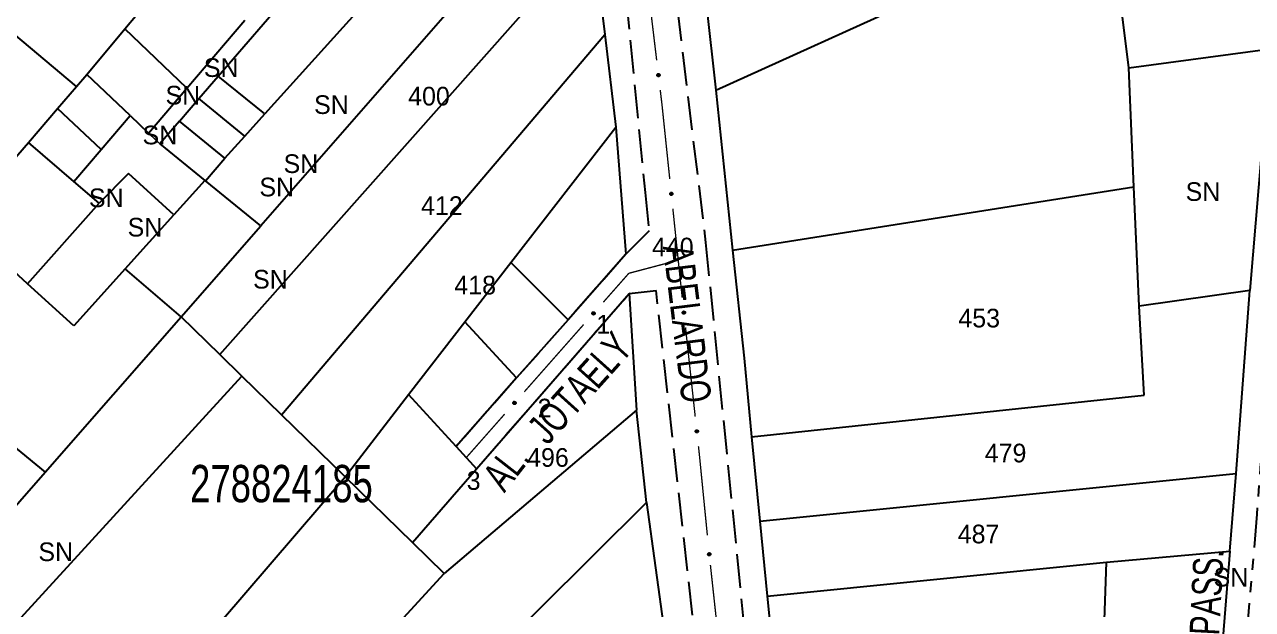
# Model space of a CAD drawing. Extents: x 203555 to 204724, y 4873703 to 4874787.
# Drawn here: x 203981.5 to 204146, y 4874128.2 to 4874206.6 of the extents above; entities that cross this region are included whole.
import ezdxf
from ezdxf.enums import TextEntityAlignment as Align

# ---------------------------------------------------------------- set-up
doc = ezdxf.new("R2010")
doc.units = 0
doc.header["$LTSCALE"] = 1.5
doc.header["$MEASUREMENT"] = 0
doc.linetypes.add('TRACO_11', pattern=[8, 3, -1, 3, -1])
doc.linetypes.add('TRACO_25', pattern=[8, 3, -1, 1, -1, 1, -1])
for name, color, linetype in [('CD_MALHA_LOTES', 7, 'CONTINUOUS'), ('CD_TXT_QUADRA', 7, 'CONTINUOUS'), ('RU-QUADRA', 210, 'CONTINUOUS'), ('SV-EIXO-RUA-N-PAV', 6, 'CONTINUOUS'), ('SV-EIXO-RUA-PAV', 20, 'CONTINUOUS'), ('SV-RUA-NAO-PAV', 7, 'CONTINUOUS'), ('SV-RUA-PAVIM', 7, 'CONTINUOUS'), ('SV-TXT-RUA-N-PAV', 7, 'CONTINUOUS'), ('SV-TXT-RUA-PAV', 7, 'CONTINUOUS'), ('Th_NmrPort', 1, 'CONTINUOUS')]:
    doc.layers.add(name, color=color, linetype=linetype)
doc.styles.add('ARIAL', font='ARIAL.SHX')

msp = doc.modelspace()

# ---------------------------------------------------------------- linework, layer by layer
at = {"layer": 'CD_MALHA_LOTES', "linetype": 'Continuous', "flags": 128}
for points in [[(204007.497425, 4874199.68098), (204023.525845, 4874218.292858), (204043.929797, 4874239.949069), (204053.979329, 4874250.084294)], [(204054.829892, 4874239.59645), (204030.877845, 4874213.634608), (204013.732389, 4874194.592902)], [(204056.323387, 4874228.942977), (204013.177572, 4874179.612046)], [(204007.679743, 4874162.368964), (204057.594445, 4874218.632524)], [(204057.594445, 4874218.632524), (204059.244538, 4874205.24745)], [(204129.415479, 4874200.780359), (204127.404714, 4874216.958049)], [(203994.995908, 4874205.998024), (204001.60274, 4874213.90069)], [(203988.526885, 4874198.260196), (203971.954799, 4874212.228085)], [(204072.834601, 4874209.387253), (204074.113611, 4874197.773411)], [(204074.113611, 4874197.773411), (204101.941747, 4874210.420028)], [(203989.875009, 4874199.872735), (203994.995908, 4874205.998024)], [(204003.258796, 4874198.032357), (203994.995908, 4874205.998024)], [(204003.258796, 4874198.032357), (204011.035251, 4874207.152692)], [(204015.960982, 4874154.291591), (204059.244538, 4874205.24745)], [(204059.244538, 4874205.24745), (204060.707374, 4874192.83448)], [(204129.415479, 4874200.780359), (204148.359685, 4874203.320337)], [(204148.359685, 4874203.320337), (204145.610182, 4874170.950442)], [(204130.116544, 4874184.817223), (204129.415479, 4874200.780359)], [(203988.526885, 4874198.260196), (203989.875009, 4874199.872735)], [(203995.674836, 4874194.377241), (203989.875009, 4874199.872735)], [(204004.888249, 4874196.651257), (204007.497425, 4874199.68098)], [(204013.732389, 4874194.592902), (204007.497425, 4874199.68098)], [(203985.979118, 4874195.317421), (203988.526885, 4874198.260196)], [(203998.152828, 4874192.029276), (204003.258796, 4874198.032357)], [(204074.113611, 4874197.773411), (204076.373648, 4874176.33424)], [(204002.279073, 4874193.621534), (204004.888249, 4874196.651257)], [(204011.059011, 4874191.623855), (204004.888249, 4874196.651257)], [(203982.055812, 4874190.785843), (203985.979118, 4874195.317421)], [(203991.792888, 4874189.832032), (203985.979118, 4874195.317421)], [(203991.792888, 4874189.832032), (203995.674836, 4874194.377241)], [(203995.674836, 4874194.377241), (203998.152828, 4874192.029276)], [(204011.059011, 4874191.623855), (204013.732389, 4874194.592902)], [(204002.279073, 4874193.621534), (203999.669897, 4874190.591812)], [(204008.385633, 4874188.654807), (204002.279073, 4874193.621534)], [(204046.663822, 4874174.688325), (204060.707374, 4874192.83448)], [(204060.707374, 4874192.83448), (204062.087043, 4874175.800994)], [(203972.897377, 4874180.207478), (203982.055812, 4874190.785843)], [(203988.152911, 4874185.569733), (203982.055812, 4874190.785843)], [(204008.385633, 4874188.654807), (204011.059011, 4874191.623855)], [(203988.152911, 4874185.569733), (203991.792888, 4874189.832032)], [(204005.767896, 4874185.635659), (204008.385633, 4874188.654807)], [(203995.468233, 4874186.603157), (203991.554194, 4874182.659913)], [(204001.551111, 4874181.064402), (203995.468233, 4874186.603157)], [(203991.554194, 4874182.659913), (203988.152911, 4874185.569733)], [(204005.709719, 4874185.682942), (204001.551111, 4874181.064402)], [(204005.709719, 4874185.682942), (204005.767896, 4874185.635659)], [(204013.177572, 4874179.612046), (204005.767896, 4874185.635659)], [(204076.373648, 4874176.33424), (204130.116544, 4874184.817223)], [(204130.817302, 4874168.861055), (204130.116544, 4874184.817223)], [(203981.958576, 4874171.855515), (203991.554194, 4874182.659913)], [(203995.040339, 4874173.833552), (204001.551111, 4874181.064402)], [(203981.958576, 4874171.855515), (203972.897377, 4874180.207478)], [(204002.51839, 4874167.424831), (204013.177572, 4874179.612046)], [(204076.373648, 4874176.33424), (204077.896423, 4874161.888896), (204078.915998, 4874151.338278)], [(204040.514352, 4874166.742384), (204046.663822, 4874174.688325)], [(204054.331272, 4874167.020994), (204046.663822, 4874174.688325)], [(204062.087043, 4874175.800994), (204054.331272, 4874167.020994)], [(203995.040339, 4874173.833552), (203988.168603, 4874166.201818)], [(204002.51839, 4874167.424831), (203995.040339, 4874173.833552)], [(203988.168603, 4874166.201818), (203981.958576, 4874171.855515)], [(204042.074638, 4874147.067133), (204062.514417, 4874170.524606)], [(204062.514417, 4874170.524606), (204063.50206, 4874154.931538)], [(204145.610182, 4874170.950442), (204130.817302, 4874168.861055)], [(204143.782523, 4874146.437153), (204145.610182, 4874170.950442)], [(204131.498979, 4874156.935512), (204130.817302, 4874168.861055)], [(203984.292687, 4874146.586404), (204002.51839, 4874167.424831)], [(204007.679743, 4874162.368964), (204002.51839, 4874167.424831)], [(204032.974243, 4874156.999551), (204040.514352, 4874166.742384)], [(204047.447333, 4874159.227959), (204040.514352, 4874166.742384)], [(204054.331272, 4874167.020994), (204047.447333, 4874159.227959)], [(204010.648597, 4874159.473196), (204007.679743, 4874162.368964)], [(203970.529793, 4874115.620332), (204010.648597, 4874159.473196)], [(204015.960982, 4874154.291591), (204010.648597, 4874159.473196)], [(204047.447333, 4874159.227959), (204039.34082, 4874150.050896)], [(204024.461674, 4874146.000169), (204032.974243, 4874156.999551)], [(204039.34082, 4874150.050896), (204032.974243, 4874156.999551)], [(204078.915998, 4874151.338278), (204131.498979, 4874156.935512)], [(204063.50206, 4874154.931538), (204037.748081, 4874133.040845)], [(204064.844127, 4874142.537012), (204063.50206, 4874154.931538)], [(203976.500392, 4874152.98561), (203984.292687, 4874146.586404)], [(204024.461674, 4874146.000169), (204015.960982, 4874154.291591)], [(204078.915998, 4874151.338278), (204080.007041, 4874140.048096)], [(204039.34082, 4874150.050896), (204042.074638, 4874147.067133)], [(203963.91459, 4874123.287029), (203984.292687, 4874146.586404)], [(204033.480121, 4874137.203736), (204042.074638, 4874147.067133)], [(204080.007041, 4874140.048096), (204143.782523, 4874146.437153)], [(204142.942099, 4874136.042026), (204143.782523, 4874146.437153)], [(203984.594334, 4874099.51214), (204024.461674, 4874146.000169)], [(204033.480121, 4874137.203736), (204024.461674, 4874146.000169)], [(204029.045141, 4874106.96444), (204064.844127, 4874142.537012)], [(204064.844127, 4874142.537012), (204067.227401, 4874125.036216)], [(204080.007041, 4874140.048096), (204080.98055, 4874129.974169)], [(204037.748081, 4874133.040845), (204033.480121, 4874137.203736)], [(204126.446822, 4874134.557119), (204142.942099, 4874136.042026)], [(204142.942099, 4874136.042026), (204141.683253, 4874120.47149)], [(204080.98055, 4874129.974169), (204126.446822, 4874134.557119)], [(204125.894699, 4874118.972512), (204126.446822, 4874134.557119)], [(203995.771876, 4874087.249114), (204037.748081, 4874133.040845)], [(204080.98055, 4874129.974169), (204082.574854, 4874114.4503)]]:
    msp.add_lwpolyline(points, dxfattribs=at)
at = {"layer": 'CD_MALHA_LOTES', "linetype": 'Continuous'}
msp.add_lwpolyline([(203999.669897, 4874190.591812), (204005.709719, 4874185.682942)], dxfattribs=at)
at = {"layer": 'RU-QUADRA', "linetype": 'Continuous', "const_width": 0.18, "flags": 128}
for points in [[(204053.938872, 4874362.197318), (204059.425802, 4874318.502732), (204062.247246, 4874295.10783), (204063.754232, 4874283.171758), (204065.272988, 4874271.142469), (204066.768383, 4874259.298209), (204068.339131, 4874246.857119), (204071.227887, 4874223.97675), (204074.113611, 4874197.773411), (204077.896423, 4874161.888896), (204080.007041, 4874140.048096), (204080.98055, 4874129.974169), (204082.574854, 4874114.4503)], [(204057.594445, 4874218.632524), (204059.244538, 4874205.24745), (204060.707374, 4874192.83448), (204062.087043, 4874175.800994), (204054.331272, 4874167.020994), (204047.447333, 4874159.227959), (204039.34082, 4874150.050896), (204042.074638, 4874147.067133), (204062.514417, 4874170.524606), (204063.50206, 4874154.931538), (204064.844127, 4874142.537012), (204067.227401, 4874125.036216)], [(204011.035251, 4874207.152692), (204003.258796, 4874198.032357), (203998.152828, 4874192.029276), (203999.669897, 4874190.591812), (204023.525845, 4874218.292858)], [(204141.683253, 4874120.47149), (204142.942099, 4874136.042026), (204143.782523, 4874146.437153), (204145.610182, 4874170.950442), (204148.359685, 4874203.320337)]]:
    msp.add_lwpolyline(points, dxfattribs=at)
at = {"layer": 'SV-EIXO-RUA-N-PAV', "const_width": 0.18}
for points in [[(204069.08501, 4874174.999493), (204063.284586, 4874173.464865)], [(204062.467295, 4874173.248634), (204059.058816, 4874169.381845)], [(204063.284586, 4874173.464865), (204062.467295, 4874173.248634)], [(204056.41381, 4874166.381188), (204048.478793, 4874157.379216)], [(204045.833787, 4874154.378559), (204041.205027, 4874149.127408)], [(204041.205027, 4874149.127408), (204040.705829, 4874148.561088)]]:
    msp.add_lwpolyline(points, dxfattribs=at)
at = {"layer": 'SV-EIXO-RUA-N-PAV'}
for points in [[(204057.9139, 4874167.91651), (204057.917666, 4874167.867747), (204057.910932, 4874167.825067), (204057.895069, 4874167.791087), (204057.873222, 4874167.764714), (204057.847833, 4874167.740251), (204057.816794, 4874167.721235), (204057.777669, 4874167.70776), (204057.728779, 4874167.703639), (204057.685511, 4874167.713411), (204057.651365, 4874167.72718), (204057.622554, 4874167.748378), (204057.599203, 4874167.77344), (204057.580516, 4874167.806335), (204057.567247, 4874167.846118), (204057.564293, 4874167.895379), (204057.571182, 4874167.937176), (204057.587388, 4874167.96964), (204057.608882, 4874167.99847), (204057.635102, 4874168.023134), (204057.665678, 4874168.041625), (204057.705758, 4874168.054912), (204057.754417, 4874168.057184), (204057.796182, 4874168.050789), (204057.828866, 4874168.035043), (204057.856773, 4874168.013243), (204057.881618, 4874167.988076), (204057.902033, 4874167.95767), (204057.9139, 4874167.91651)], [(204047.333877, 4874155.91388), (204047.337643, 4874155.865117), (204047.330909, 4874155.822438), (204047.315046, 4874155.788457), (204047.293199, 4874155.762085), (204047.26781, 4874155.737622), (204047.236771, 4874155.718606), (204047.197646, 4874155.705131), (204047.148756, 4874155.701009), (204047.105488, 4874155.710782), (204047.071342, 4874155.724551), (204047.042531, 4874155.745748), (204047.019179, 4874155.770811), (204047.000493, 4874155.803706), (204046.987224, 4874155.843489), (204046.98427, 4874155.892749), (204046.991159, 4874155.934546), (204047.007365, 4874155.967011), (204047.028859, 4874155.995841), (204047.055079, 4874156.020505), (204047.085655, 4874156.038996), (204047.125735, 4874156.052283), (204047.174393, 4874156.054555), (204047.216159, 4874156.048159), (204047.248843, 4874156.032413), (204047.27675, 4874156.010613), (204047.301595, 4874155.985447), (204047.32201, 4874155.955041), (204047.333877, 4874155.91388)]]:
    msp.add_lwpolyline(points, close=True, dxfattribs=at)
for points in [[(204057.665678, 4874168.041625), (204057.564293, 4874167.895379)], [(204057.705758, 4874168.054912), (204057.567247, 4874167.846118)], [(204057.683861, 4874168.042564), (204057.570552, 4874167.876875)], [(204057.635102, 4874168.023134), (204057.571182, 4874167.937176)], [(204057.647997, 4874168.028704), (204057.571613, 4874167.921414)], [(204057.728696, 4874168.052156), (204057.575511, 4874167.828849)], [(204057.754417, 4874168.057184), (204057.580516, 4874167.806335)], [(204057.773113, 4874168.053021), (204057.5922, 4874167.794129)], [(204057.796182, 4874168.050789), (204057.599203, 4874167.77344)], [(204057.809652, 4874168.040821), (204057.612498, 4874167.763504)], [(204057.828866, 4874168.035043), (204057.622554, 4874167.748378)], [(204057.840778, 4874168.022479), (204057.636162, 4874167.740826)], [(204057.856773, 4874168.013243), (204057.651365, 4874167.72718)], [(204057.867513, 4874167.997094), (204057.673065, 4874167.722848)], [(204057.881618, 4874167.988076), (204057.685511, 4874167.713411)], [(204057.888592, 4874167.969418), (204057.710507, 4874167.711672)], [(204057.902033, 4874167.95767), (204057.728779, 4874167.703639)], [(204057.906062, 4874167.937649), (204057.754143, 4874167.709587)], [(204057.9139, 4874167.91651), (204057.777669, 4874167.70776)], [(204057.914872, 4874167.889865), (204057.801805, 4874167.720324)], [(204057.917666, 4874167.867747), (204057.816794, 4874167.721235)], [(204057.913932, 4874167.8434), (204057.837427, 4874167.738036)], [(204057.910932, 4874167.825067), (204057.847833, 4874167.740251)], [(204047.085655, 4874156.038996), (204046.98427, 4874155.892749)], [(204047.125735, 4874156.052283), (204046.987224, 4874155.843489)], [(204047.103838, 4874156.039935), (204046.990529, 4874155.874246)], [(204047.055079, 4874156.020505), (204046.991159, 4874155.934546)], [(204047.067974, 4874156.026074), (204046.99159, 4874155.918784)], [(204047.148673, 4874156.049527), (204046.995488, 4874155.826219)], [(204047.174393, 4874156.054555), (204047.000493, 4874155.803706)], [(204047.19309, 4874156.050391), (204047.012177, 4874155.7915)], [(204047.216159, 4874156.048159), (204047.019179, 4874155.770811)], [(204047.229629, 4874156.038191), (204047.032474, 4874155.760875)], [(204047.248843, 4874156.032413), (204047.042531, 4874155.745748)], [(204047.260754, 4874156.01985), (204047.056139, 4874155.738196)], [(204047.27675, 4874156.010613), (204047.071342, 4874155.724551)], [(204047.28749, 4874155.994464), (204047.093042, 4874155.720219)], [(204047.301595, 4874155.985447), (204047.105488, 4874155.710782)], [(204047.308569, 4874155.966789), (204047.130484, 4874155.709043)], [(204047.32201, 4874155.955041), (204047.148756, 4874155.701009)], [(204047.326039, 4874155.935019), (204047.17412, 4874155.706958)], [(204047.333877, 4874155.91388), (204047.197646, 4874155.705131)], [(204047.334849, 4874155.887235), (204047.221782, 4874155.717694)], [(204047.337643, 4874155.865117), (204047.236771, 4874155.718606)], [(204047.333909, 4874155.840771), (204047.257404, 4874155.735407)], [(204047.330909, 4874155.822438), (204047.26781, 4874155.737622)]]:
    msp.add_lwpolyline(points, dxfattribs=at)
at = {"layer": 'SV-EIXO-RUA-PAV', "const_width": 0.18}
for points in [[(204064.773407, 4874213.698078), (204066.198772, 4874201.783031)], [(204066.673894, 4874197.811349), (204066.911455, 4874195.825508)], [(204066.911455, 4874195.825508), (204066.91463, 4874195.79896)], [(204066.91463, 4874195.79896), (204067.949699, 4874185.879555)], [(204068.364836, 4874181.901155), (204069.195111, 4874173.944357)], [(204069.195111, 4874173.944357), (204069.28557, 4874173.077452)], [(204069.28557, 4874173.077452), (204069.624532, 4874169.967481)], [(204070.057933, 4874165.99103), (204071.358135, 4874154.061676)], [(204071.791535, 4874150.085225), (204071.899885, 4874149.091113)], [(204071.899885, 4874149.091113), (204071.919948, 4874148.907037)], [(204071.919948, 4874148.907037), (204072.985514, 4874138.144825)], [(204073.393205, 4874134.165697), (204074.688213, 4874122.235778)]]:
    msp.add_lwpolyline(points, dxfattribs=at)
at = {"layer": 'SV-EIXO-RUA-PAV'}
for points in [[(204066.528568, 4874199.952929), (204066.567439, 4874199.923246), (204066.594777, 4874199.889786), (204066.609546, 4874199.855317), (204066.614654, 4874199.821454), (204066.615978, 4874199.786221), (204066.609476, 4874199.750406), (204066.593455, 4874199.712252), (204066.563952, 4874199.673051), (204066.527836, 4874199.647298), (204066.494816, 4874199.631011), (204066.459813, 4874199.623651), (204066.425565, 4874199.622938), (204066.388585, 4874199.630922), (204066.350079, 4874199.647536), (204066.311378, 4874199.678156), (204066.284802, 4874199.711143), (204066.271392, 4874199.744859), (204066.264216, 4874199.780096), (204066.263295, 4874199.816081), (204066.26988, 4874199.851202), (204066.286677, 4874199.889941), (204066.317405, 4874199.927739), (204066.350003, 4874199.954621), (204066.383521, 4874199.968501), (204066.418372, 4874199.974785), (204066.453693, 4874199.976543), (204066.489968, 4874199.971506), (204066.528568, 4874199.952929)], [(204068.251842, 4874184.044684), (204068.29026, 4874184.014418), (204068.31709, 4874183.98055), (204068.331337, 4874183.945861), (204068.335934, 4874183.911925), (204068.336727, 4874183.876677), (204068.329685, 4874183.840963), (204068.31309, 4874183.803056), (204068.282999, 4874183.764304), (204068.246498, 4874183.739099), (204068.213237, 4874183.723312), (204068.178126, 4874183.716481), (204068.143871, 4874183.716285), (204068.107016, 4874183.724826), (204068.068765, 4874183.742019), (204068.03053, 4874183.77322), (204068.004455, 4874183.806604), (204067.991555, 4874183.840518), (204067.984912, 4874183.875859), (204067.984534, 4874183.911855), (204067.991648, 4874183.946872), (204068.009028, 4874183.985354), (204068.040323, 4874184.022683), (204068.073323, 4874184.049071), (204068.107047, 4874184.062443), (204068.141988, 4874184.0682), (204068.177332, 4874184.069425), (204068.213527, 4874184.063841), (204068.251842, 4874184.044684)], [(204069.935097, 4874168.134017), (204069.973654, 4874168.103928), (204070.000639, 4874168.070183), (204070.015045, 4874168.03556), (204070.019798, 4874168.001646), (204070.020752, 4874167.966401), (204070.013875, 4874167.930656), (204069.997454, 4874167.892673), (204069.967541, 4874167.853783), (204069.931156, 4874167.828411), (204069.897968, 4874167.812472), (204069.862889, 4874167.80548), (204069.828636, 4874167.805126), (204069.791741, 4874167.813498), (204069.753412, 4874167.830515), (204069.715034, 4874167.86154), (204069.688806, 4874167.894803), (204069.675751, 4874167.928658), (204069.668945, 4874167.963969), (204069.668402, 4874167.999962), (204069.675355, 4874168.035012), (204069.692558, 4874168.073572), (204069.723681, 4874168.111045), (204069.756559, 4874168.137584), (204069.790222, 4874168.151111), (204069.825136, 4874168.157029), (204069.860474, 4874168.158416), (204069.896694, 4874168.152998), (204069.935097, 4874168.134017)], [(204071.6687, 4874152.228213), (204071.707257, 4874152.198123), (204071.734242, 4874152.164379), (204071.748648, 4874152.129756), (204071.753401, 4874152.095841), (204071.754355, 4874152.060597), (204071.747478, 4874152.024851), (204071.731056, 4874151.986868), (204071.701144, 4874151.947978), (204071.664759, 4874151.922607), (204071.631571, 4874151.906667), (204071.596492, 4874151.899675), (204071.562238, 4874151.899321), (204071.525344, 4874151.907693), (204071.487014, 4874151.92471), (204071.448637, 4874151.955735), (204071.422408, 4874151.988999), (204071.409353, 4874152.022854), (204071.402547, 4874152.058164), (204071.402004, 4874152.094157), (204071.408958, 4874152.129207), (204071.426161, 4874152.167768), (204071.457284, 4874152.205241), (204071.490162, 4874152.231779), (204071.523825, 4874152.245306), (204071.558739, 4874152.251224), (204071.594077, 4874152.252611), (204071.630297, 4874152.247194), (204071.6687, 4874152.228213)], [(204073.331069, 4874135.75815), (204073.369613, 4874135.728044), (204073.396584, 4874135.694287), (204073.410975, 4874135.659658), (204073.415713, 4874135.625741), (204073.416652, 4874135.590497), (204073.409759, 4874135.554754), (204073.393321, 4874135.516779), (204073.363391, 4874135.477902), (204073.326995, 4874135.452546), (204073.2938, 4874135.43662), (204073.258718, 4874135.429644), (204073.224465, 4874135.429305), (204073.187574, 4874135.437693), (204073.149252, 4874135.454727), (204073.110888, 4874135.485768), (204073.084674, 4874135.519044), (204073.071634, 4874135.552904), (204073.064843, 4874135.588217), (204073.064316, 4874135.624211), (204073.071284, 4874135.659257), (204073.088504, 4874135.697811), (204073.119643, 4874135.73527), (204073.152533, 4874135.761794), (204073.186202, 4874135.775307), (204073.221118, 4874135.781209), (204073.256457, 4874135.782581), (204073.292675, 4874135.777148), (204073.331069, 4874135.75815)]]:
    msp.add_lwpolyline(points, close=True, dxfattribs=at)
for points in [[(204066.263295, 4874199.816081), (204066.284802, 4874199.711143)], [(204066.267734, 4874199.829408), (204066.296842, 4874199.700962)], [(204066.26988, 4874199.851202), (204066.311378, 4874199.678156)], [(204066.281295, 4874199.865386), (204066.329346, 4874199.670494)], [(204066.286677, 4874199.889941), (204066.350079, 4874199.647536)], [(204066.304016, 4874199.905209), (204066.368462, 4874199.642191)], [(204066.317405, 4874199.927739), (204066.388585, 4874199.630922)], [(204066.332967, 4874199.938906), (204066.405472, 4874199.631502)], [(204066.350003, 4874199.954621), (204066.425565, 4874199.622938)], [(204066.366411, 4874199.958023), (204066.441832, 4874199.626232)], [(204066.383521, 4874199.968501), (204066.459813, 4874199.623651)], [(204066.400827, 4874199.969012), (204066.474511, 4874199.628767)], [(204066.418372, 4874199.974785), (204066.494816, 4874199.631011)], [(204066.43757, 4874199.972033), (204066.512506, 4874199.644306)], [(204066.453693, 4874199.976543), (204066.527836, 4874199.647298)], [(204066.472252, 4874199.969311), (204066.545787, 4874199.664778)], [(204066.489968, 4874199.971506), (204066.563952, 4874199.673051)], [(204066.507582, 4874199.961169), (204066.576417, 4874199.695927)], [(204066.528568, 4874199.952929), (204066.593455, 4874199.712252)], [(204066.549084, 4874199.9359), (204066.600169, 4874199.738622)], [(204066.567439, 4874199.923246), (204066.609476, 4874199.750406)], [(204066.583105, 4874199.904239), (204066.610696, 4874199.776986)], [(204066.594777, 4874199.889786), (204066.615978, 4874199.786221)], [(204067.984534, 4874183.911855), (204068.004455, 4874183.806604)], [(204067.989174, 4874183.925113), (204068.01634, 4874183.796242)], [(204067.991648, 4874183.946872), (204068.03053, 4874183.77322)], [(204068.003276, 4874183.960883), (204068.048381, 4874183.765287)], [(204068.009028, 4874183.985354), (204068.068765, 4874183.742019)], [(204068.026596, 4874184.000358), (204068.087066, 4874183.736398)], [(204068.040323, 4874184.022683), (204068.107016, 4874183.724826)], [(204068.056052, 4874184.033614), (204068.123909, 4874183.725151)], [(204068.073323, 4874184.049071), (204068.143871, 4874183.716285)], [(204068.08978, 4874184.052225), (204068.160187, 4874183.719333)], [(204068.107047, 4874184.062443), (204068.178126, 4874183.716481)], [(204068.124358, 4874184.062693), (204068.1929, 4874183.721375)], [(204068.141988, 4874184.0682), (204068.213237, 4874183.723312)], [(204068.161143, 4874184.065159), (204068.231125, 4874183.736339)], [(204068.177332, 4874184.069425), (204068.246498, 4874183.739099)], [(204068.19578, 4874184.061914), (204068.264711, 4874183.756307)], [(204068.213527, 4874184.063841), (204068.282999, 4874183.764304)], [(204068.230983, 4874184.05324), (204068.295808, 4874183.78699)], [(204068.251842, 4874184.044684), (204068.31309, 4874183.803056)], [(204068.272099, 4874184.027348), (204068.320201, 4874183.829321)], [(204068.29026, 4874184.014418), (204068.329685, 4874183.840963)], [(204068.305638, 4874183.995177), (204068.331306, 4874183.867522)], [(204068.31709, 4874183.98055), (204068.336727, 4874183.876677)], [(204069.668402, 4874167.999962), (204069.688806, 4874167.894803)], [(204069.67298, 4874168.013241), (204069.700739, 4874167.884497)], [(204069.675355, 4874168.035012), (204069.715034, 4874167.86154)], [(204069.686919, 4874168.049075), (204069.732921, 4874167.853689)], [(204069.692558, 4874168.073572), (204069.753412, 4874167.830515)], [(204069.710057, 4874168.088657), (204069.771738, 4874167.824977)], [(204069.723681, 4874168.111045), (204069.791741, 4874167.813498)], [(204069.73936, 4874168.122049), (204069.808633, 4874167.8139)], [(204069.756559, 4874168.137584), (204069.828636, 4874167.805126)], [(204069.773002, 4874168.140814), (204069.844937, 4874167.808249)], [(204069.790222, 4874168.151111), (204069.862889, 4874167.80548)], [(204069.807532, 4874168.15144), (204069.87764, 4874167.81044)], [(204069.825136, 4874168.157029), (204069.897968, 4874167.812472)], [(204069.844305, 4874168.154076), (204069.915796, 4874167.82558)], [(204069.860474, 4874168.158416), (204069.931156, 4874167.828411)], [(204069.878956, 4874168.150989), (204069.94929, 4874167.845702)], [(204069.896694, 4874168.152998), (204069.967541, 4874167.853783)], [(204069.914199, 4874168.142477), (204069.980246, 4874167.876528)], [(204069.935097, 4874168.134017), (204069.997454, 4874167.892673)], [(204069.955433, 4874168.116774), (204070.004444, 4874167.918971)], [(204069.973654, 4874168.103928), (204070.013875, 4874167.930656)], [(204069.98912, 4874168.084758), (204070.015374, 4874167.957222)], [(204070.000639, 4874168.070183), (204070.020752, 4874167.966401)], [(204071.402004, 4874152.094157), (204071.422408, 4874151.988999)], [(204071.406583, 4874152.107436), (204071.434341, 4874151.978692)], [(204071.408958, 4874152.129207), (204071.448637, 4874151.955735)], [(204071.420521, 4874152.143271), (204071.466524, 4874151.947885)], [(204071.426161, 4874152.167768), (204071.487014, 4874151.92471)], [(204071.443659, 4874152.182853), (204071.505341, 4874151.919173)], [(204071.457284, 4874152.205241), (204071.525344, 4874151.907693)], [(204071.472962, 4874152.216244), (204071.542236, 4874151.908095)], [(204071.490162, 4874152.231779), (204071.562238, 4874151.899321)], [(204071.506605, 4874152.235009), (204071.578539, 4874151.902444)], [(204071.523825, 4874152.245306), (204071.596492, 4874151.899675)], [(204071.541134, 4874152.245636), (204071.611243, 4874151.904636)], [(204071.558739, 4874152.251224), (204071.631571, 4874151.906667)], [(204071.577907, 4874152.248271), (204071.649398, 4874151.919775)], [(204071.594077, 4874152.252611), (204071.664759, 4874151.922607)], [(204071.612559, 4874152.245185), (204071.682893, 4874151.939897)], [(204071.630297, 4874152.247194), (204071.701144, 4874151.947978)], [(204071.647802, 4874152.236673), (204071.713848, 4874151.970723)], [(204071.6687, 4874152.228213), (204071.731056, 4874151.986868)], [(204071.689036, 4874152.210969), (204071.738047, 4874152.013166)], [(204071.707257, 4874152.198123), (204071.747478, 4874152.024851)], [(204071.722723, 4874152.178953), (204071.748976, 4874152.051418)], [(204071.734242, 4874152.164379), (204071.754355, 4874152.060597)], [(204073.064316, 4874135.624211), (204073.084674, 4874135.519044)], [(204073.0689, 4874135.637488), (204073.096602, 4874135.508731)], [(204073.071284, 4874135.659257), (204073.110888, 4874135.485768)], [(204073.082854, 4874135.673316), (204073.128771, 4874135.47791)], [(204073.088504, 4874135.697811), (204073.149252, 4874135.454727)], [(204073.106009, 4874135.712888), (204073.167576, 4874135.449181)], [(204073.119643, 4874135.73527), (204073.187574, 4874135.437693)], [(204073.135327, 4874135.746267), (204073.204466, 4874135.438088)], [(204073.152533, 4874135.761794), (204073.224465, 4874135.429305)], [(204073.168977, 4874135.765017), (204073.240767, 4874135.432421)], [(204073.186202, 4874135.775307), (204073.258718, 4874135.429644)], [(204073.203511, 4874135.775629), (204073.273472, 4874135.434598)], [(204073.221118, 4874135.781209), (204073.2938, 4874135.43662)], [(204073.240286, 4874135.778248), (204073.311634, 4874135.449721)], [(204073.256457, 4874135.782581), (204073.326995, 4874135.452546)], [(204073.274936, 4874135.775147), (204073.345137, 4874135.469828)], [(204073.292675, 4874135.777148), (204073.363391, 4874135.477902)], [(204073.310175, 4874135.766619), (204073.376106, 4874135.500641)], [(204073.331069, 4874135.75815), (204073.393321, 4874135.516779)], [(204073.351398, 4874135.740898), (204073.400323, 4874135.543073)], [(204073.369613, 4874135.728044), (204073.409759, 4874135.554754)], [(204073.385071, 4874135.708867), (204073.411269, 4874135.58132)], [(204073.396584, 4874135.694287), (204073.416652, 4874135.590497)]]:
    msp.add_lwpolyline(points, dxfattribs=at)
at = {"layer": 'SV-RUA-NAO-PAV', "linetype": 'TRACO_25'}
msp.add_polyline3d([(204183.287444, 4874414.517914, 7.339424), (204180.523012, 4874363.350542, 8.292022), (204178.243918, 4874308.532674, 9.035513), (204177.286751, 4874306.879608, 9.035513), (204175.819042, 4874306.503832, 9.066492), (204166.063346, 4874306.745877, 9.128449), (204162.612201, 4874305.584297, 9.213641), (204159.426178, 4874302.49612, 9.229131), (204157.647857, 4874299.583016, 9.275599), (204157.021183, 4874295.12207, 9.345301), (204153.922753, 4874242.854944, 9.616365), (204151.446924, 4874206.860756, 9.670578), (204149.244245, 4874177.740218, 9.662833), (204146.569585, 4874140.990878, 9.662833), (204143.979003, 4874110.456735, 9.809983), (204142.645726, 4874091.230373, 9.809983), (204142.438255, 4874081.271753, 9.809983)], dxfattribs=at)
at = {"layer": 'SV-RUA-PAVIM', "linetype": 'TRACO_11'}
for points in [[(204050.93859, 4874362.819539, 8.462405), (204057.442491, 4874303.361777, 9.074237), (204062.57304, 4874258.672822, 9.407259), (204067.51478, 4874220.753269, 9.422748), (204072.741164, 4874177.394661, 9.027768), (204078.270355, 4874122.226456, 8.841895), (204084.304672, 4874073.346178, 8.299767), (204084.523685, 4874067.383577, 8.299767), (204084.229873, 4874061.640646, 8.299767), (204083.547942, 4874056.324932, 8.299767), (204082.295817, 4874050.253054, 8.245553), (204080.718673, 4874044.986659, 8.22232), (204079.224708, 4874040.324215, 8.067426), (204077.556349, 4874035.382506, 8.067426), (204070.650031, 4874020.319027, 8.067426), (204063.407692, 4874004.503005, 7.69568), (204063.034014, 4874002.515892, 7.69568)], [(204053.803099, 4874281.203923, 9.329811), (204056.910639, 4874256.212871, 9.329811), (204057.102881, 4874254.66685, 9.329811), (204058.908163, 4874240.148645, 9.523429), (204060.481141, 4874223.560844, 8.865129), (204062.077224, 4874210.450163, 8.865129), (204064.647564, 4874184.07218, 8.865129), (204065.172114, 4874178.950685, 8.748959)], [(204065.172114, 4874178.950685, 8.748959), (204062.087043, 4874175.800994, 8.748959), (204054.331272, 4874167.020994, 8.748959), (204047.447333, 4874159.227959, 8.748959), (204039.34082, 4874150.050896, 8.748959), (204042.074638, 4874147.067133, 8.748959), (204062.514417, 4874170.524606, 8.748959), (204066.114496, 4874170.96518, 8.748959)], [(203908.052134, 4874175.682367, 7.03738), (203926.014829, 4874156.738815, 6.866997), (203951.469094, 4874128.997721, 6.866997), (203986.80524, 4874087.407894, 6.882486), (204038.01738, 4874028.964935, 7.331679), (204053.623796, 4874011.002751, 7.641467), (204056.37911, 4874010.683918, 7.765382), (204057.957777, 4874011.404755, 7.82734), (204059.863638, 4874013.29814, 7.82734), (204069.374146, 4874030.952214, 8.07517), (204071.407117, 4874035.507522, 8.07517), (204073.061694, 4874039.658265, 8.168106), (204074.398023, 4874043.613216, 8.19134), (204075.745041, 4874048.18157, 8.19134), (204076.861824, 4874052.972293, 8.230064), (204077.54196, 4874059.111565, 8.245553), (204078.028469, 4874064.794315, 8.261043), (204077.871505, 4874069.221722, 8.570831), (204077.430489, 4874074.025923, 8.663767), (204076.97964, 4874080.582318, 8.671512), (204071.653731, 4874121.472247, 8.748959), (204066.114496, 4874170.96518, 8.748959)]]:
    msp.add_polyline3d(points, dxfattribs=at)

# ---------------------------------------------------------------- texts
at = {"layer": 'CD_TXT_QUADRA', "style": 'ARIAL', "width": 0.7}
msp.add_text('278824185', height=5, dxfattribs=at).set_placement((204003.71227, 4874142.573379))
at = {"layer": 'SV-TXT-RUA-N-PAV', "style": 'ARIAL', "width": 0.7}
for s, rotation, p in [('JOTAELY', 48, (204051.574915, 4874150.111464)), ('AL.', 52, (204045.79976, 4874143.751483)), ('PASS.', 87, (204141.52755, 4874124.676322))]:
    msp.add_text(s, height=4, rotation=rotation, dxfattribs=at).set_placement(p)
at = {"layer": 'SV-TXT-RUA-PAV', "style": 'ARIAL', "width": 0.7}
msp.add_text('ABELARDO', height=4, rotation=277, dxfattribs=at).set_placement((204067.020709, 4874176.834508))
at = {"layer": 'Th_NmrPort', "color": 1}
for s, p in [('SN', (204005.556745, 4874200.805626)), ('SN', (204000.425461, 4874197.111102)), ('400', (204032.918008, 4874196.982426)), ('SN', (204020.318775, 4874195.844893)), ('SN', (203997.346691, 4874191.774567)), ('SN', (204016.236519, 4874187.937133)), ('SN', (204013.000535, 4874184.809015)), ('SN', (203990.162894, 4874183.359261)), ('SN', (204137.031074, 4874184.19931)), ('412', (204034.643866, 4874182.312632)), ('SN', (203995.350174, 4874179.427048)), ('440', (204065.567166, 4874176.766942)), ('SN', (204012.151291, 4874172.454486)), ('418', (204039.10287, 4874171.662482)), ('453', (204106.599151, 4874167.245633)), ('1', (204058.12664, 4874166.426638)), ('2', (204050.250174, 4874155.193715)), ('496', (204048.84952, 4874148.574052)), ('479', (204110.132703, 4874149.166993)), ('3', (204040.757954, 4874145.485763)), ('487', (204106.516975, 4874138.319808)), ('SN', (203983.403663, 4874135.939986)), ('SN', (204140.780189, 4874132.535079))]:
    msp.add_text(s, height=2.5, dxfattribs=at).set_placement(p, align=Align.MIDDLE_LEFT)

doc.saveas('drawing.dxf')
